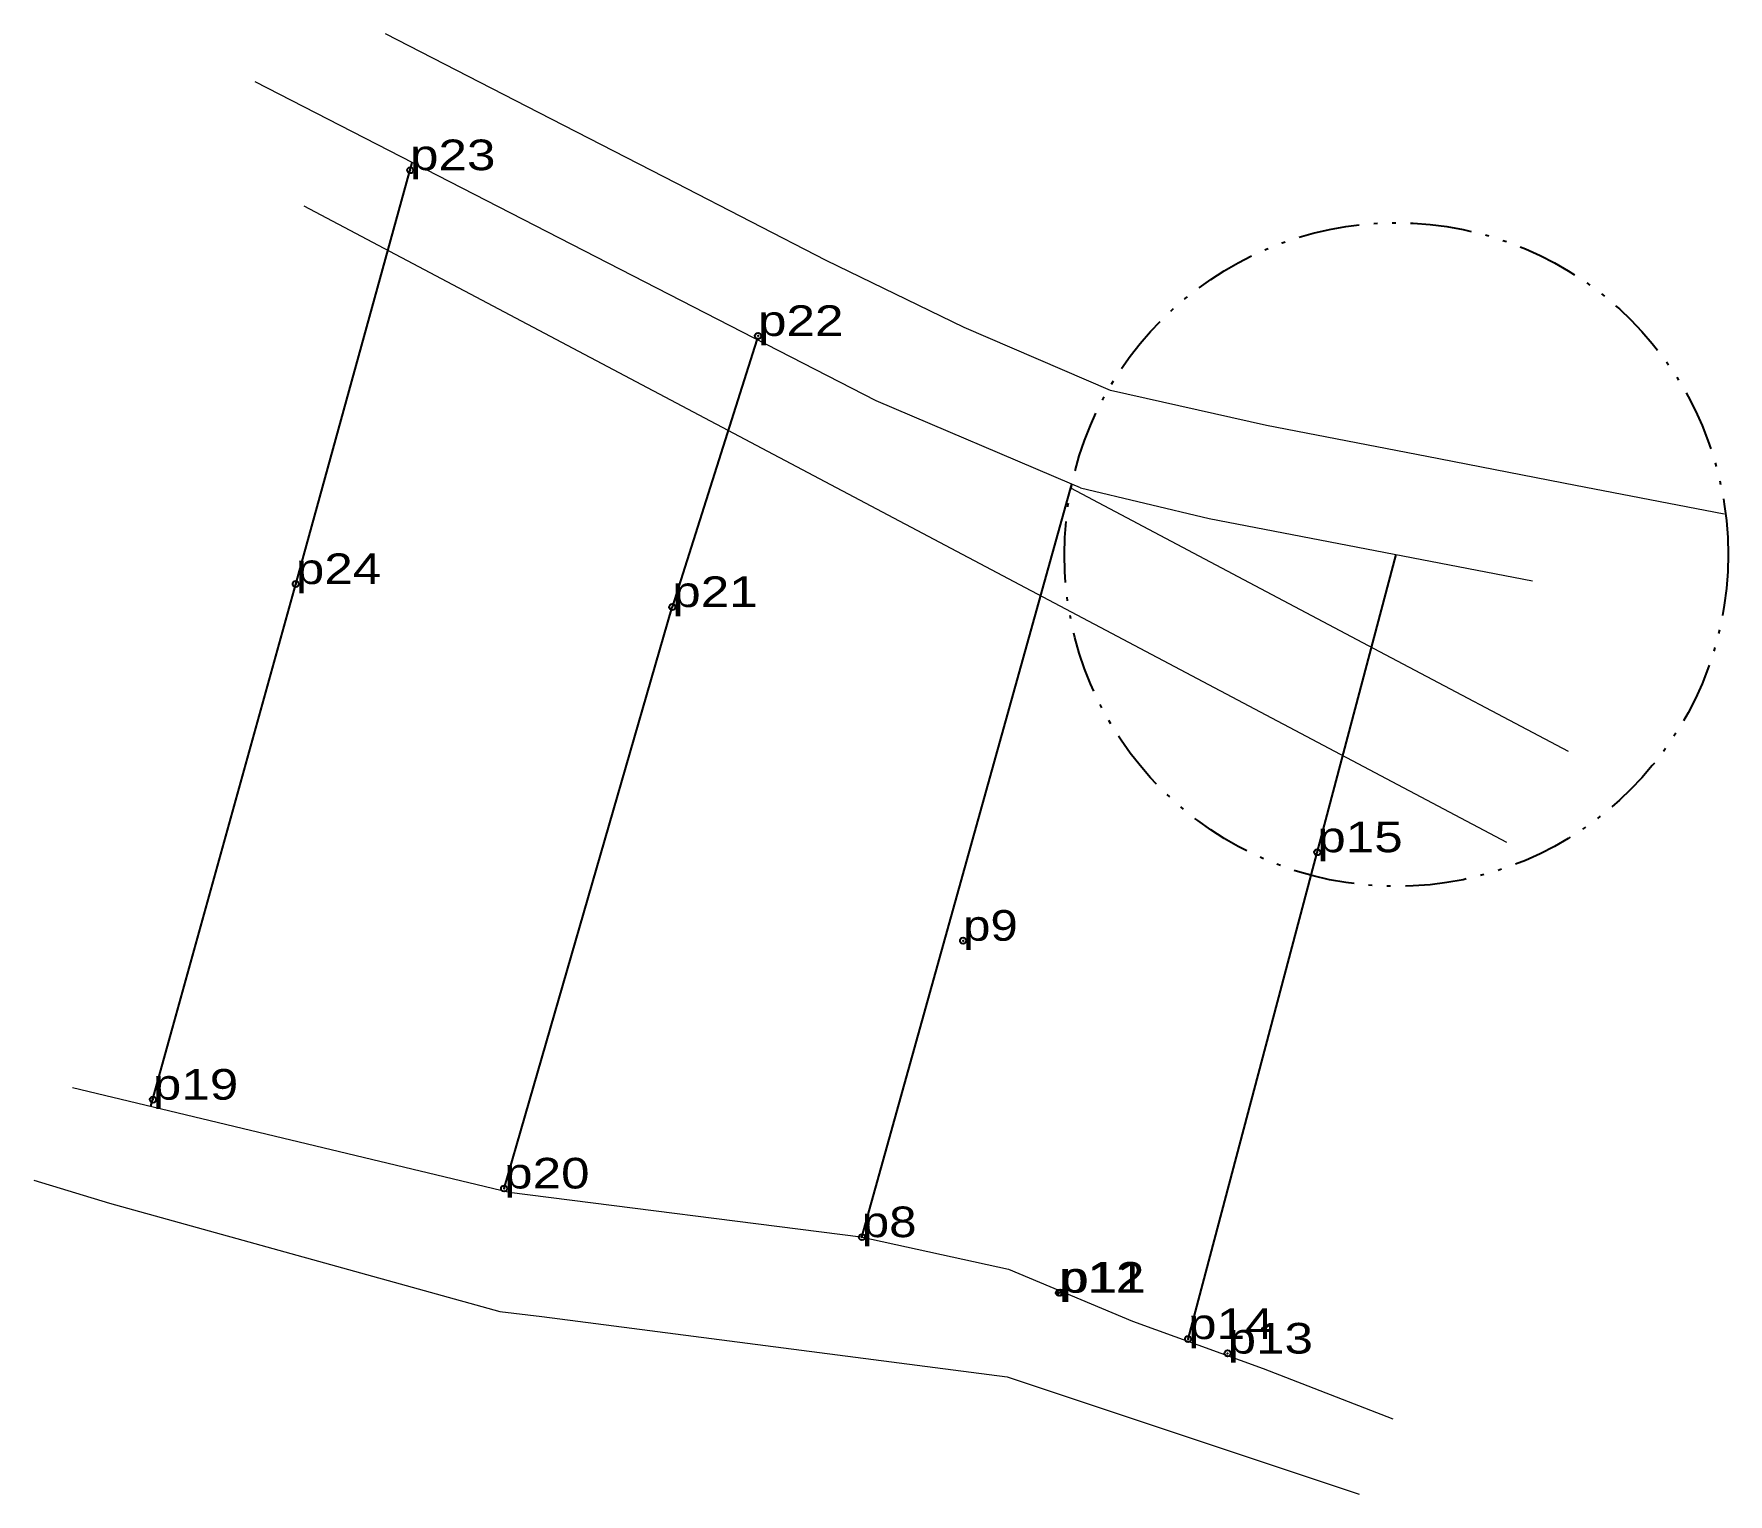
# Model space of a CAD drawing. Header units: metres. Extents: x 1 to 539415, y 1836885 to 1837090.
# Drawn here: x 539315.9 to 539415.4, y 1836884.6 to 1836970.4 of the extents above; entities outside this region: 3.
import ezdxf
from ezdxf.enums import TextEntityAlignment as Align

# ---------------------------------------------------------------- set-up
doc = ezdxf.new("R2010")
doc.units = ezdxf.units.M
doc.header["$LTSCALE"] = 0.72
doc.header["$PDMODE"] = 32
doc.header["$PDSIZE"] = 0.36
doc.linetypes.add('DASH_DOUBLE_DOT', pattern=[9.2, 5, -1.2, 0.3, -1.2, 0.3, -1.2])
for name, color, linetype, lineweight in [('10', 7, 'Continuous', 13), ('2', 7, 'DASH_DOUBLE_DOT', 25), ('52', 7, 'Continuous', 13)]:
    doc.layers.add(name, color=color, linetype=linetype, lineweight=lineweight)
for name, color, linetype in [('12', 7, 'Continuous'), ('7', 7, 'Continuous'), ('9', 7, 'Continuous')]:
    doc.layers.add(name, color=color, linetype=linetype)

msp = doc.modelspace()

# ---------------------------------------------------------------- linework, layer by layer
at = {"layer": '10'}
for p, q in [((539365.35, 1836948.8), (539328.86, 1836967.56)), ((539376.85, 1836943.91), (539365.35, 1836948.8)), ((539376.76, 1836943.69), (539387.61, 1836937.95)), ((539377.36, 1836943.69), (539376.85, 1836943.91)), ((539387.61, 1836937.95), (539395.26, 1836933.9)), ((539395.26, 1836933.9), (539406.02, 1836928.21))]:
    msp.add_line(p, q, dxfattribs=at)
at = {"layer": '10', "lineweight": 25}
for p, q in [((539358.34, 1836952.4), (539353.37, 1836936.69)), ((539364.51, 1836899.66), (539376.85, 1836943.91)), ((539383.68, 1836893.67), (539395.91, 1836939.77)), ((539343.49, 1836902.52), (539353.37, 1836936.69))]:
    msp.add_line(p, q, dxfattribs=at)
at = {"layer": '10'}
for points in [[(539415.17, 1836942.15), (539406.45, 1836943.84), (539397.7, 1836945.54), (539388.29, 1836947.36), (539379.12, 1836949.42), (539370.53, 1836953.12), (539362.41, 1836957.06), (539353.6, 1836961.59), (539345.55, 1836965.73), (539336.53, 1836970.37)], [(539377.36, 1836943.69), (539384.91, 1836941.9), (539403.92, 1836938.22)], [(539318.12, 1836908.46), (539343.78, 1836902.3), (539364.45, 1836899.68), (539373.13, 1836897.78), (539380.42, 1836894.73), (539388.09, 1836891.95), (539395.71, 1836888.98)], [(539315.86, 1836903), (539320.31, 1836901.65), (539343.23, 1836895.3), (539345.71, 1836894.99), (539373.04, 1836891.46), (539393.73, 1836884.56)]]:
    msp.add_lwpolyline(points, dxfattribs=at)
at = {"layer": '10', "lineweight": 25}
msp.add_lwpolyline([(539322.74, 1836907.35), (539331.25, 1836938.04), (539338.09, 1836962.82)], dxfattribs=at)
at = {"layer": '2'}
msp.add_circle((539395.91, 1836939.771), 19.5, dxfattribs=at)
at = {"layer": '52'}
msp.add_line((539331.73, 1836960.26), (539402.39, 1836922.88), dxfattribs=at)
at = {"layer": '7'}
for p in [(539337.97, 1836962.36), (539358.41, 1836952.62), (3, 1836944.01), (539331.25, 1836938.04), (539353.37, 1836936.69), (539391.27, 1836922.28), (539370.46, 1836917.08), (539322.85, 1836907.74), (539343.49, 1836902.52), (539364.51, 1836899.66), (539376.09, 1836896.39), (539376.17, 1836896.4), (539383.68, 1836893.67), (539386, 1836892.83)]:
    msp.add_point(p, dxfattribs=at)

# ---------------------------------------------------------------- texts
at = {"layer": '12'}
for s, width, p in [('p23', 1.25, (539337.96, 1836962.36)), ('p22', 1.25, (539358.41, 1836952.62)), ('p10', 1.25, (3, 1836944.01)), ('p24', 1.25, (539331.25, 1836938.04)), ('p21', 1.25, (539353.37, 1836936.69)), ('p15', 1.25, (539391.27, 1836922.28)), ('p9', 1.2, (539370.46, 1836917.08)), ('p9', 1.2, (539370.46, 1836917.08)), ('p19', 1.25, (539322.85, 1836907.74)), ('p20', 1.25, (539343.49, 1836902.52)), ('p8', 1.2, (539364.51, 1836899.66)), ('p8', 1.2, (539364.51, 1836899.66)), ('p12', 1.25, (539376.09, 1836896.4)), ('p11', 1.25, (539376.17, 1836896.4)), ('p14', 1.25, (539383.68, 1836893.67)), ('p13', 1.25, (539386, 1836892.82))]:
    msp.add_text(s, height=1.8, dxfattribs=dict(at, width=width)).set_placement(p)
at = {"layer": '9', "width": 1.25}
msp.add_text('7', height=1.8, dxfattribs=at).set_placement((3, 1836943.11), align=Align.RIGHT)

doc.saveas('drawing.dxf')
